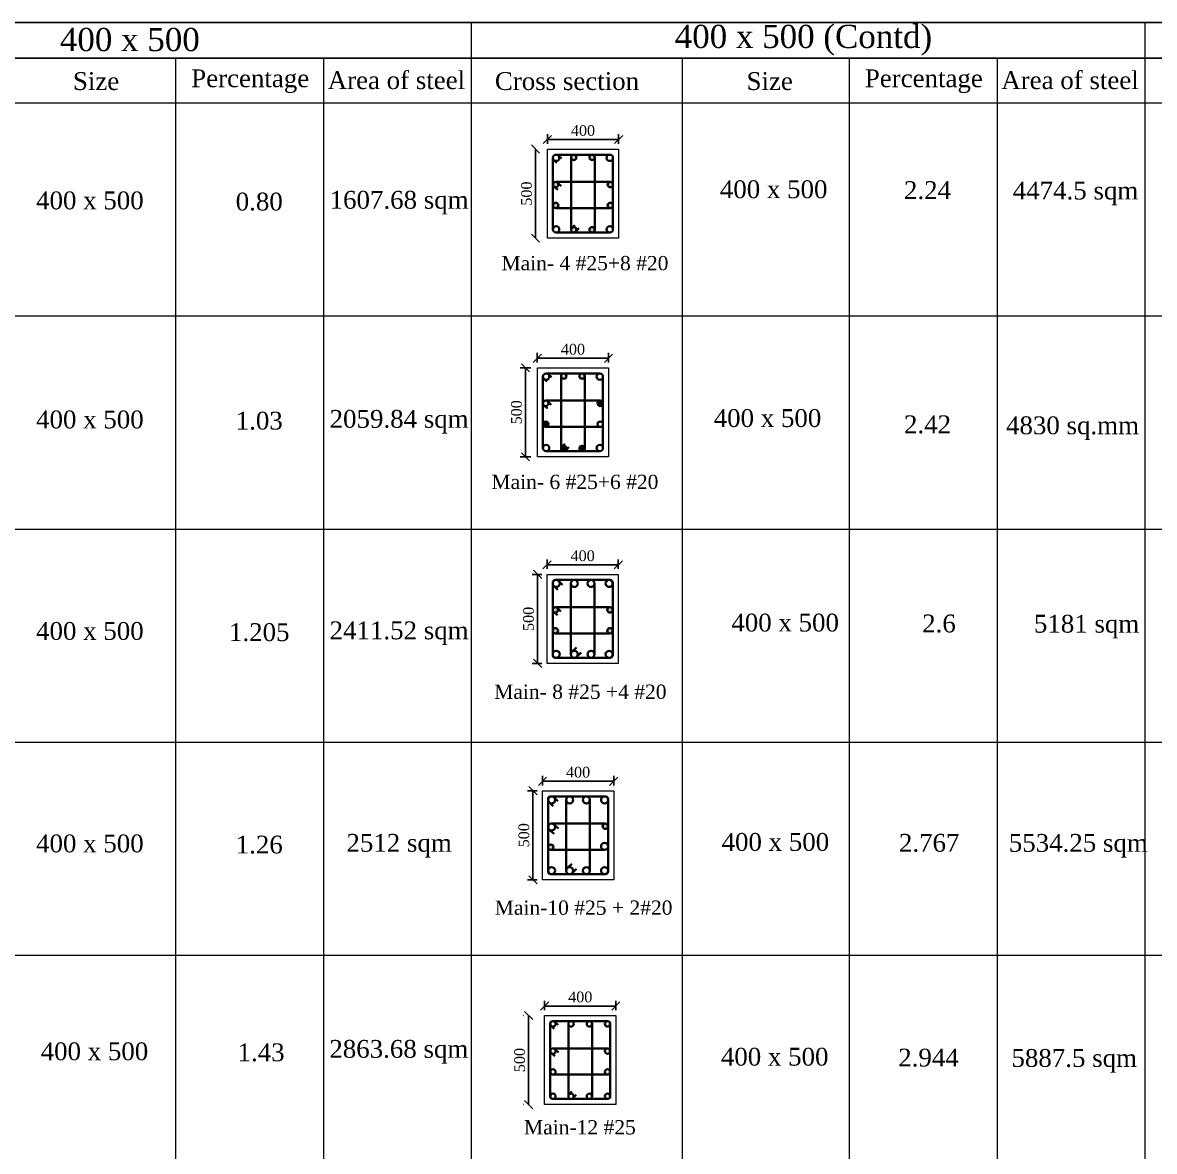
# Model space of a CAD drawing. Header units: millimetres. Extents: x -111267 to 10003021, y -40114 to 2142304.
# Drawn here: x 4325336 to 4357108, y 2110620 to 2142304 of the extents above; entities that cross this region are included whole.
import ezdxf

# ---------------------------------------------------------------- set-up
doc = ezdxf.new("R2010")
doc.units = ezdxf.units.MM
doc.header["$PDMODE"] = 2
doc.linetypes.add('DASHED2', pattern=[0.375, 0.25, -0.125])
doc.layers.add('5a.Hatch-TR-0', color=8, linetype='Continuous')
doc.layers.add('9.Title', color=7, linetype='Continuous')
for name, color, linetype, lineweight in [('object line', 23, 'Continuous', 13), ('reinmt', 241, 'Continuous', 40), ('S-Beam', 4, 'DASHED2', 15), ('S-Dim', 8, 'Continuous', 5)]:
    doc.layers.add(name, color=color, linetype=linetype, lineweight=lineweight)
doc.styles.add('DRIQsmall', font='times.ttf', dxfattribs={"height": 0.2})
doc.styles.add('Times new roman', font='times.ttf', dxfattribs={"height": 300})
doc.dimstyles.new('Scale 20', dxfattribs={"dimscale": 0, "dimtxt": 250, "dimasz": 230, "dimexe": 150, "dimexo": 150, "dimgap": 100, "dimtad": 1, "dimtoh": 1, "dimdec": 0, "dimlfac": 0.2, "dimzin": 0, "dimdsep": 46, "dimtxsty": 'Times new roman', "dimblk": 'OBLIQUE', "dimcen": 0.09, "dimclrd": 256, "dimclrt": 3, "dimadec": 0, "dimazin": 0, "dimtfac": 1, "dimtdec": 0, "dimtofl": 0, "dimtmove": 0, "dimatfit": 3, "dimfxl": 150, "dimfxlon": 1, "dimtolj": 1, "dimtzin": 0, "dimarcsym": 0})

# ---------------------------------------------------------------- blocks, each defined once
blk = doc.blocks.new('_Oblique')
at = {"color": 0, "linetype": 'ByBlock', "lineweight": -2}
blk.add_line((-0.5, -0.5), (0.5, 0.5), dxfattribs=at)
blk = doc.blocks.new('*D697')
at = {"layer": 'Defpoints', "color": 0, "ltscale": 6, "transparency": 16777216}
for p in [(4341990, 2114699), (4339990, 2114432), (4341990, 2114432)]:
    blk.add_point(p, dxfattribs=at)
at = {"layer": 'S-Dim', "color": 0, "lineweight": -2, "ltscale": 6, "transparency": 16777216}
for p, q in [((4339990, 2114582), (4339990, 2114849)), ((4341990, 2114582), (4341990, 2114849))]:
    blk.add_line(p, q, dxfattribs=at)
at = {"layer": 'S-Dim', "lineweight": -2, "ltscale": 6, "transparency": 16777216}
blk.add_line((4339990, 2114699), (4341990, 2114699), dxfattribs=at)
at = {"layer": 'S-Dim', "lineweight": -2, "ltscale": 6, "transparency": 16777216, "xscale": 230, "yscale": 230, "zscale": 230, "rotation": 180}
blk.add_blockref('_Oblique', (4339990, 2114699), dxfattribs=at)
at = {"layer": 'S-Dim', "lineweight": -2, "ltscale": 6, "transparency": 16777216, "xscale": 230, "yscale": 230, "zscale": 230}
blk.add_blockref('_Oblique', (4341990, 2114699), dxfattribs=at)
at = {"layer": 'S-Dim', "color": 3, "ltscale": 6, "transparency": 16777216, "insert": (4340990, 2114952), "char_height": 300, "attachment_point": 5, "style": 'Times new roman'}
blk.add_mtext('\\A1;400', dxfattribs=at)
blk = doc.blocks.new('*D698')
at = {"layer": 'Defpoints', "color": 0, "ltscale": 6, "transparency": 16777216}
for p in [(4339990, 2114432, 99385), (4339541, 2111932), (4339990, 2111932, 99385)]:
    blk.add_point(p, dxfattribs=at)
at = {"layer": 'S-Dim', "color": 0, "lineweight": -2, "ltscale": 6, "transparency": 16777216}
for p, q in [((4339393, 2114432), (4339391, 2114432)), ((4339393, 2111932), (4339391, 2111932))]:
    blk.add_line(p, q, dxfattribs=at)
at = {"layer": 'S-Dim', "lineweight": -2, "ltscale": 6, "transparency": 16777216}
blk.add_line((4339541, 2114432), (4339541, 2111932), dxfattribs=at)
at = {"layer": 'S-Dim', "lineweight": -2, "ltscale": 6, "transparency": 16777216, "xscale": 230, "yscale": 230, "zscale": 230}
for p, rotation in [((4339541, 2114432), 90), ((4339541, 2111932), 270)]:
    blk.add_blockref('_Oblique', p, dxfattribs=dict(at, rotation=rotation))
at = {"layer": 'S-Dim', "color": 3, "ltscale": 6, "transparency": 16777216, "insert": (4339289, 2113182), "char_height": 300, "attachment_point": 5, "rotation": 90, "style": 'Times new roman'}
blk.add_mtext('\\A1;500', dxfattribs=at)
blk = doc.blocks.new('*D786')
at = {"layer": 'Defpoints', "color": 0, "ltscale": 6, "transparency": 16777216}
for p in [(4342067, 2139022), (4340067, 2138755), (4342067, 2138755)]:
    blk.add_point(p, dxfattribs=at)
at = {"layer": 'S-Dim', "color": 0, "lineweight": -2, "ltscale": 6, "transparency": 16777216}
for p, q in [((4340067, 2138905), (4340067, 2139172)), ((4342067, 2138905), (4342067, 2139172))]:
    blk.add_line(p, q, dxfattribs=at)
at = {"layer": 'S-Dim', "lineweight": -2, "ltscale": 6, "transparency": 16777216}
blk.add_line((4340067, 2139022), (4342067, 2139022), dxfattribs=at)
at = {"layer": 'S-Dim', "lineweight": -2, "ltscale": 6, "transparency": 16777216, "xscale": 230, "yscale": 230, "zscale": 230, "rotation": 180}
blk.add_blockref('_Oblique', (4340067, 2139022), dxfattribs=at)
at = {"layer": 'S-Dim', "lineweight": -2, "ltscale": 6, "transparency": 16777216, "xscale": 230, "yscale": 230, "zscale": 230}
blk.add_blockref('_Oblique', (4342067, 2139022), dxfattribs=at)
at = {"layer": 'S-Dim', "color": 3, "ltscale": 6, "transparency": 16777216, "insert": (4341067, 2139274), "char_height": 300, "attachment_point": 5, "style": 'Times new roman'}
blk.add_mtext('\\A1;400', dxfattribs=at)
blk = doc.blocks.new('*D787')
at = {"layer": 'Defpoints', "color": 0, "ltscale": 6, "transparency": 16777216}
for p in [(4340067, 2138755, 99385), (4339733, 2136255), (4340067, 2136255, 99385)]:
    blk.add_point(p, dxfattribs=at)
at = {"layer": 'S-Dim', "color": 0, "lineweight": -2, "ltscale": 6, "transparency": 16777216}
for p, q in [((4339585, 2138755), (4339583, 2138755)), ((4339585, 2136255), (4339583, 2136255))]:
    blk.add_line(p, q, dxfattribs=at)
at = {"layer": 'S-Dim', "lineweight": -2, "ltscale": 6, "transparency": 16777216}
blk.add_line((4339733, 2138755), (4339733, 2136255), dxfattribs=at)
at = {"layer": 'S-Dim', "lineweight": -2, "ltscale": 6, "transparency": 16777216, "xscale": 230, "yscale": 230, "zscale": 230}
for p, rotation in [((4339733, 2138755), 90), ((4339733, 2136255), 270)]:
    blk.add_blockref('_Oblique', p, dxfattribs=dict(at, rotation=rotation))
at = {"layer": 'S-Dim', "color": 3, "ltscale": 6, "transparency": 16777216, "insert": (4339481, 2137505), "char_height": 300, "attachment_point": 5, "rotation": 90, "style": 'Times new roman'}
blk.add_mtext('\\A1;500', dxfattribs=at)
blk = doc.blocks.new('*D788')
at = {"layer": 'Defpoints', "color": 0, "ltscale": 6, "transparency": 16777216}
for p in [(4340058, 2126817), (4339792, 2124317), (4340058, 2124317)]:
    blk.add_point(p, dxfattribs=at)
at = {"layer": 'S-Dim', "color": 0, "lineweight": -2, "ltscale": 6, "transparency": 16777216}
for p, q in [((4339908, 2126817), (4339642, 2126817)), ((4339908, 2124317), (4339642, 2124317))]:
    blk.add_line(p, q, dxfattribs=at)
at = {"layer": 'S-Dim', "lineweight": -2, "ltscale": 6, "transparency": 16777216}
blk.add_line((4339792, 2126817), (4339792, 2124317), dxfattribs=at)
at = {"layer": 'S-Dim', "lineweight": -2, "ltscale": 6, "transparency": 16777216, "xscale": 230, "yscale": 230, "zscale": 230}
for p, rotation in [((4339792, 2126817), 90), ((4339792, 2124317), 270)]:
    blk.add_blockref('_Oblique', p, dxfattribs=dict(at, rotation=rotation))
at = {"layer": 'S-Dim', "color": 3, "ltscale": 6, "transparency": 16777216, "insert": (4339539, 2125567), "char_height": 300, "attachment_point": 5, "rotation": 90, "style": 'Times new roman'}
blk.add_mtext('\\A1;500', dxfattribs=at)
blk = doc.blocks.new('*D789')
at = {"layer": 'Defpoints', "color": 0, "ltscale": 6, "transparency": 16777216}
for p in [(4342058, 2127083), (4340058, 2126817), (4342058, 2126817)]:
    blk.add_point(p, dxfattribs=at)
at = {"layer": 'S-Dim', "color": 0, "lineweight": -2, "ltscale": 6, "transparency": 16777216}
for p, q in [((4340058, 2126967), (4340058, 2127233)), ((4342058, 2126967), (4342058, 2127233))]:
    blk.add_line(p, q, dxfattribs=at)
at = {"layer": 'S-Dim', "lineweight": -2, "ltscale": 6, "transparency": 16777216}
blk.add_line((4340058, 2127083), (4342058, 2127083), dxfattribs=at)
at = {"layer": 'S-Dim', "lineweight": -2, "ltscale": 6, "transparency": 16777216, "xscale": 230, "yscale": 230, "zscale": 230, "rotation": 180}
blk.add_blockref('_Oblique', (4340058, 2127083), dxfattribs=at)
at = {"layer": 'S-Dim', "lineweight": -2, "ltscale": 6, "transparency": 16777216, "xscale": 230, "yscale": 230, "zscale": 230}
blk.add_blockref('_Oblique', (4342058, 2127083), dxfattribs=at)
at = {"layer": 'S-Dim', "color": 3, "ltscale": 6, "transparency": 16777216, "insert": (4341058, 2127336), "char_height": 300, "attachment_point": 5, "style": 'Times new roman'}
blk.add_mtext('\\A1;400', dxfattribs=at)
blk = doc.blocks.new('*D817')
at = {"layer": 'Defpoints', "color": 0, "ltscale": 6, "transparency": 16777216}
for p in [(4339929, 2120743), (4339662, 2118243), (4339929, 2118243)]:
    blk.add_point(p, dxfattribs=at)
at = {"layer": 'S-Dim', "color": 0, "lineweight": -2, "ltscale": 6, "transparency": 16777216}
for p, q in [((4339779, 2120743), (4339512, 2120743)), ((4339779, 2118243), (4339512, 2118243))]:
    blk.add_line(p, q, dxfattribs=at)
at = {"layer": 'S-Dim', "lineweight": -2, "ltscale": 6, "transparency": 16777216}
blk.add_line((4339662, 2120743), (4339662, 2118243), dxfattribs=at)
at = {"layer": 'S-Dim', "lineweight": -2, "ltscale": 6, "transparency": 16777216, "xscale": 230, "yscale": 230, "zscale": 230}
for p, rotation in [((4339662, 2120743), 90), ((4339662, 2118243), 270)]:
    blk.add_blockref('_Oblique', p, dxfattribs=dict(at, rotation=rotation))
at = {"layer": 'S-Dim', "color": 3, "ltscale": 6, "transparency": 16777216, "insert": (4339409, 2119493), "char_height": 300, "attachment_point": 5, "rotation": 90, "style": 'Times new roman'}
blk.add_mtext('\\A1;500', dxfattribs=at)
blk = doc.blocks.new('*D818')
at = {"layer": 'Defpoints', "color": 0, "ltscale": 6, "transparency": 16777216}
for p in [(4341929, 2121009), (4339929, 2120743), (4341929, 2120743)]:
    blk.add_point(p, dxfattribs=at)
at = {"layer": 'S-Dim', "color": 0, "lineweight": -2, "ltscale": 6, "transparency": 16777216}
for p, q in [((4339929, 2120893), (4339929, 2121159)), ((4341929, 2120893), (4341929, 2121159))]:
    blk.add_line(p, q, dxfattribs=at)
at = {"layer": 'S-Dim', "lineweight": -2, "ltscale": 6, "transparency": 16777216}
blk.add_line((4339929, 2121009), (4341929, 2121009), dxfattribs=at)
at = {"layer": 'S-Dim', "lineweight": -2, "ltscale": 6, "transparency": 16777216, "xscale": 230, "yscale": 230, "zscale": 230, "rotation": 180}
blk.add_blockref('_Oblique', (4339929, 2121009), dxfattribs=at)
at = {"layer": 'S-Dim', "lineweight": -2, "ltscale": 6, "transparency": 16777216, "xscale": 230, "yscale": 230, "zscale": 230}
blk.add_blockref('_Oblique', (4341929, 2121009), dxfattribs=at)
at = {"layer": 'S-Dim', "color": 3, "ltscale": 6, "transparency": 16777216, "insert": (4340929, 2121262), "char_height": 300, "attachment_point": 5, "style": 'Times new roman'}
blk.add_mtext('\\A1;400', dxfattribs=at)
blk = doc.blocks.new('*D1227')
at = {"layer": 'Defpoints', "color": 0, "linetype": 'Continuous', "ltscale": 5}
for p in [(4339785, 2132615), (4341785, 2132882), (4341785, 2132615)]:
    blk.add_point(p, dxfattribs=at)
at = {"layer": 'S-Dim', "color": 0, "lineweight": -2, "ltscale": 6}
for p, q in [((4339785, 2132765), (4339785, 2133032)), ((4341785, 2132765), (4341785, 2133032))]:
    blk.add_line(p, q, dxfattribs=at)
at = {"layer": 'S-Dim', "lineweight": -2, "ltscale": 6}
blk.add_line((4339785, 2132882), (4341785, 2132882), dxfattribs=at)
at = {"layer": 'S-Dim', "linetype": 'ByBlock', "lineweight": -2, "ltscale": 5, "xscale": 230, "yscale": 230, "zscale": 230, "rotation": 180}
blk.add_blockref('_Oblique', (4339785, 2132882), dxfattribs=at)
at = {"layer": 'S-Dim', "linetype": 'ByBlock', "lineweight": -2, "ltscale": 5, "xscale": 230, "yscale": 230, "zscale": 230}
blk.add_blockref('_Oblique', (4341785, 2132882), dxfattribs=at)
at = {"layer": 'S-Dim', "color": 3, "linetype": 'Continuous', "ltscale": 5, "insert": (4340785, 2133134), "char_height": 300, "attachment_point": 5, "style": 'Times new roman'}
blk.add_mtext('\\A1;400', dxfattribs=at)
blk = doc.blocks.new('*D1228')
at = {"layer": 'Defpoints', "color": 0, "linetype": 'Continuous', "ltscale": 5}
for p in [(4339785, 2132615), (4339452, 2130115), (4339785, 2130115)]:
    blk.add_point(p, dxfattribs=at)
at = {"layer": 'S-Dim', "color": 0, "lineweight": -2, "ltscale": 6}
for p, q in [((4339602, 2132615), (4339302, 2132615)), ((4339602, 2130115), (4339302, 2130115))]:
    blk.add_line(p, q, dxfattribs=at)
at = {"layer": 'S-Dim', "lineweight": -2, "ltscale": 6}
blk.add_line((4339452, 2132615), (4339452, 2130115), dxfattribs=at)
at = {"layer": 'S-Dim', "linetype": 'ByBlock', "lineweight": -2, "ltscale": 5, "xscale": 230, "yscale": 230, "zscale": 230}
for p, rotation in [((4339452, 2132615), 90), ((4339452, 2130115), 270)]:
    blk.add_blockref('_Oblique', p, dxfattribs=dict(at, rotation=rotation))
at = {"layer": 'S-Dim', "color": 3, "linetype": 'Continuous', "ltscale": 5, "insert": (4339199, 2131365), "char_height": 300, "attachment_point": 5, "rotation": 90, "style": 'Times new roman'}
blk.add_mtext('\\A1;500', dxfattribs=at)

msp = doc.modelspace()

# ---------------------------------------------------------------- hatches: boundary and pattern name
at = {"layer": '5a.Hatch-TR-0', "linetype": 'Continuous'}
h = msp.add_hatch(color=8, dxfattribs=at)
h.dxf.hatch_style = 1
h.paths.add_polyline_path([(4341399.6, 2138520.9, 1), (4341248.5, 2138520.9, 1)])
h.paths.add_polyline_path([(4340884.6, 2138520.7, 1), (4340733.5, 2138520.7, 1)])
h = msp.add_hatch(color=8, dxfattribs=at)
h.dxf.hatch_style = 1
h.paths.add_polyline_path([(4340884.6, 2136489.3, 0.6349148), (4340760.9, 2136547.5), (4340750, 2136536.3, 0.169643), (4340733.5, 2136489.3, 1)])
h.paths.add_polyline_path([(4341399.6, 2136489.1, 1), (4341248.5, 2136489.1, 1)])
h.paths.add_polyline_path([(4340225.4, 2137171.5, 1), (4340376.5, 2137171.5, 1)])
h.paths.add_polyline_path([(4340376.5, 2137758.1, 1), (4340225.4, 2137758.1, 1)])
h.paths.add_polyline_path([(4341756.7, 2137758.1, 1), (4341907.8, 2137758.1, 1)])
h.paths.add_polyline_path([(4341907.7, 2137171.5, 1), (4341756.7, 2137171.5, 1)])
h = msp.add_hatch(color=8, dxfattribs=at)
h.dxf.hatch_style = 1
h.paths.add_polyline_path([(4341118.4, 2132380.9, 1), (4340967.3, 2132380.9, 1)])
h.paths.add_polyline_path([(4340603.4, 2132380.7, 1), (4340452.3, 2132380.7, 1)])
at = {"layer": '5a.Hatch-TR-0', "linetype": 'Continuous', "ltscale": 5}
h = msp.add_hatch(color=8, dxfattribs=at)
h.dxf.hatch_style = 1
h.paths.add_polyline_path([(4341475.5, 2131618, 1), (4341626.6, 2131618, 1), (4341475.5, 2131618)], is_closed=False)
h = msp.add_hatch(color=8, dxfattribs=at)
h.dxf.hatch_style = 1
h.paths.add_polyline_path([(4339944.2, 2131031.5, 1), (4340095.3, 2131031.5, 1), (4339944.2, 2131031.5)], is_closed=False)
at = {"layer": '5a.Hatch-TR-0', "linetype": 'Continuous'}
h = msp.add_hatch(color=8, dxfattribs=at)
h.dxf.hatch_style = 1
h.paths.add_polyline_path([(4340603.4, 2130349.3, 0.6349148), (4340479.7, 2130407.4), (4340468.8, 2130396.3, 0.169643), (4340452.3, 2130349.3, 1), (4340603.4, 2130349.3)], is_closed=False)
at = {"layer": '5a.Hatch-TR-0', "linetype": 'Continuous', "ltscale": 5}
h = msp.add_hatch(color=8, dxfattribs=at)
h.dxf.hatch_style = 1
h.paths.add_polyline_path([(4341118.4, 2130349.1, 1), (4340967.3, 2130349.1, 1), (4341118.4, 2130349.1)], is_closed=False)
at = {"layer": '5a.Hatch-TR-0', "linetype": 'Continuous'}
h = msp.add_hatch(color=8, dxfattribs=at)
h.dxf.hatch_style = 1
h.paths.add_polyline_path([(4340217.3, 2125233.3, 1), (4340368.4, 2125233.3, 1)])
h.paths.add_polyline_path([(4340217.3, 2125819.9, 1), (4340368.4, 2125819.9, 1)])
h.paths.add_polyline_path([(4341748.6, 2125819.9, 1), (4341899.7, 2125819.9, 1)])
h.paths.add_polyline_path([(4341748.6, 2125233.3, 1), (4341899.6, 2125233.3, 1)])
h = msp.add_hatch(color=8, dxfattribs=at)
h.dxf.hatch_style = 1
h.paths.add_polyline_path([(4341769.8, 2119745.6, 1), (4341618.7, 2119745.6, 1)])
h.paths.add_polyline_path([(4340087.4, 2119159, 1), (4340238.4, 2119159, 1)])

# ---------------------------------------------------------------- linework, layer by layer
at = {"layer": '9.Title'}
for p, q in [((4297106.2, 2142303.8, -198769.9), (4394662.2, 2142303.8, -198769.9)), ((4297106.2, 2141303.8, -198769.9), (4394662.2, 2141303.8, -198769.9))]:
    msp.add_line(p, q, dxfattribs=at)
at = {"layer": 'object line'}
for points in [[(4340066.6, 2138755), (4342066.6, 2138755), (4342066.6, 2136255), (4340066.6, 2136255)], [(4339785.4, 2132615), (4341785.4, 2132615), (4341785.4, 2130115), (4339785.4, 2130115)], [(4339928.5, 2120742.5), (4341928.5, 2120742.5), (4341928.5, 2118242.5), (4339928.5, 2118242.5)]]:
    msp.add_lwpolyline(points, close=True, dxfattribs=at)
at = {"layer": 'object line', "elevation": -99385}
for points in [[(4340058.5, 2126816.8), (4342058.5, 2126816.8), (4342058.5, 2124316.8), (4340058.5, 2124316.8)], [(4339989.5, 2114432.3), (4341989.5, 2114432.3), (4341989.5, 2111932.3), (4339989.5, 2111932.3)]]:
    msp.add_lwpolyline(points, close=True, dxfattribs=at)
at = {"layer": 'reinmt', "linetype": 'Continuous', "lineweight": 35}
for p, q in [((4340224.6, 2136501.4), (4340224.6, 2138508.6)), ((4340241.3, 2138456.9), (4340329.5, 2138370.6)), ((4340313, 2138596.9), (4341820.1, 2138596.9)), ((4340373.3, 2138573.1), (4340461.7, 2138490.1)), ((4340733.5, 2138532.8), (4340733.5, 2136489.3)), ((4341399.5, 2136492), (4341399.6, 2138520.9)), ((4341908.5, 2138508.6), (4341908.5, 2136501.4)), ((4340257.3, 2137696.4), (4340356.3, 2137610.5)), ((4340301, 2137833.6), (4341832.2, 2137833.6)), ((4340351.7, 2137814.1), (4340455.4, 2137716.5)), ((4340302.6, 2137096), (4341832.2, 2137096)), ((4341819.5, 2136413), (4340312.4, 2136413)), ((4340750, 2136536.3), (4340834.7, 2136622.8)), ((4340867.5, 2136441.5), (4340950.8, 2136531.6)), ((4339943.4, 2130361.3), (4339943.4, 2132368.5)), ((4339960.1, 2132316.8), (4340048.2, 2132230.6)), ((4340031.8, 2132456.9), (4341538.9, 2132456.9)), ((4340092.1, 2132433.1), (4340180.5, 2132350.1)), ((4340452.3, 2132392.8), (4340452.3, 2130349.3)), ((4341118.3, 2130351.9), (4341118.4, 2132380.8)), ((4341627.3, 2132368.5), (4341627.3, 2130361.3)), ((4340019.8, 2131693.6), (4341551, 2131693.6)), ((4340070.4, 2131674), (4340174.2, 2131576.5)), ((4339976.1, 2131556.4), (4340075.1, 2131470.4)), ((4340021.4, 2130955.9), (4341551, 2130955.9)), ((4340468.8, 2130396.3), (4340553.5, 2130482.8)), ((4340586.3, 2130301.4), (4340669.6, 2130391.5)), ((4341538.3, 2130273), (4340031.2, 2130273)), ((4340216.5, 2124546.2, -99385), (4340216.5, 2126587.4, -99385)), ((4340287.9, 2126658.8, -99385), (4341829, 2126658.8, -99385)), ((4340390.9, 2126622.4, -99385), (4340495.4, 2126520.6, -99385)), ((4340725.4, 2126560.6, -99385), (4340725.4, 2124573, -99385)), ((4341391.5, 2124573, -99385), (4341391.5, 2126560.6, -99385)), ((4341900.4, 2126587.4, -99385), (4341900.4, 2124546.2, -99385)), ((4340255.1, 2126483.7, -99385), (4340363.2, 2126385.4, -99385)), ((4340249.2, 2125758.2, -99385), (4340348.2, 2125672.3, -99385)), ((4340292.9, 2125895.4, -99385), (4341824.1, 2125895.4, -99385)), ((4340343.6, 2125875.9, -99385), (4340447.3, 2125778.3, -99385)), ((4340294.5, 2125157.8, -99385), (4341824.1, 2125157.8, -99385)), ((4340756.8, 2124645.2, -99385), (4340882.4, 2124761.1, -99385)), ((4341829, 2124474.8, -99385), (4340287.9, 2124474.8, -99385)), ((4340889.4, 2124500.4, -99385), (4341018.2, 2124624.7, -99385)), ((4340086.6, 2118471.9), (4340086.6, 2120513.1)), ((4340158, 2120584.4), (4341699.1, 2120584.4)), ((4340260.9, 2120548.1), (4340365.5, 2120446.3)), ((4341770.5, 2120513.1), (4341770.5, 2118471.9)), ((4340125.1, 2120409.4), (4340233.3, 2120311.1)), ((4340595.5, 2120486.2), (4340595.5, 2118498.7)), ((4341261.6, 2118498.7), (4341261.6, 2120486.2)), ((4340121.4, 2119648.6, -99385), (4340258.4, 2119528.3, -99385)), ((4340162.9, 2119821.1), (4341694.2, 2119821.1)), ((4340257.8, 2119789.3, -99385), (4340381.2, 2119682.9, -99385)), ((4340164.6, 2119083.5), (4341694.2, 2119083.5)), ((4340626.9, 2118570.9), (4340752.5, 2118686.8)), ((4341699.1, 2118400.5), (4340158, 2118400.5)), ((4340759.5, 2118426.1), (4340888.3, 2118550.4)), ((4340147.6, 2112161.7, -99385), (4340147.6, 2114202.9, -99385)), ((4340218.9, 2114274.2, -99385), (4341760.1, 2114274.2, -99385)), ((4340278.2, 2114250.4), (4340366.6, 2114167.4)), ((4340656.5, 2114210.1, -99385), (4340656.5, 2112166.6, -99385)), ((4341322.5, 2112169.3, -99385), (4341322.5, 2114210.1, -99385)), ((4341831.4, 2114202.9, -99385), (4341831.4, 2112161.7, -99385)), ((4340174, 2114141.2), (4340262.2, 2114054.9)), ((4340223.9, 2113510.9, -99385), (4341755.2, 2113510.9, -99385)), ((4340180.3, 2113373.7, -99385), (4340279.2, 2113287.7, -99385)), ((4340274.6, 2113491.4, -99385), (4340378.4, 2113393.8, -99385)), ((4340225.5, 2112773.2, -99385), (4341755.1, 2112773.2, -99385)), ((4340672.9, 2112213.6, -99385), (4340757.7, 2112300.1, -99385)), ((4341760.1, 2112090.3, -99385), (4340218.9, 2112090.3, -99385)), ((4340790.5, 2112118.7, -99385), (4340873.7, 2112208.9, -99385))]:
    msp.add_line(p, q, dxfattribs=at)
for centre, radius in [((4340313, 2138508.6), 88.4), ((4340809.1, 2138520.7), 75.5), ((4341324, 2138520.9), 75.5), ((4341820.1, 2138508.6), 88.4), ((4340301, 2137758.1), 75.5), ((4341832.2, 2137758.1), 75.5), ((4340300.9, 2137171.5), 75.5), ((4341832.2, 2137171.5), 75.5), ((4340313, 2136501.4), 88.4), ((4340809.1, 2136489.3), 75.5), ((4341324, 2136489.1), 75.5), ((4341820.1, 2136501.4), 88.4), ((4340031.8, 2132368.5), 88.4), ((4340527.9, 2132380.7), 75.5), ((4341042.8, 2132380.9), 75.5), ((4341538.9, 2132368.5), 88.4), ((4340019.8, 2131618), 75.5), ((4341551, 2131618), 75.5), ((4340019.7, 2131031.5), 75.5), ((4341551, 2131031.5), 75.5), ((4340031.8, 2130361.3), 88.4), ((4340527.9, 2130349.3), 75.5), ((4341042.8, 2130349.1), 75.5), ((4341538.9, 2130361.3), 88.4), ((4340315.1, 2126560.1), 98.2), ((4340823.6, 2126560.6, -99385), 98.2), ((4341293.3, 2126560.6, -99385), 98.2), ((4341801.8, 2126560.1), 98.2), ((4340292.9, 2125819.9, -99385), 75.5), ((4341824.1, 2125819.9, -99385), 75.5), ((4340292.8, 2125233.3, -99385), 75.5), ((4341824.1, 2125233.3, -99385), 75.5), ((4340315.1, 2124573.6), 98.2), ((4340823.6, 2124573, -99385), 98.2), ((4341293.3, 2124573, -99385), 98.2), ((4341801.8, 2124573.6), 98.2), ((4340185.2, 2120485.8, 99385), 98.2), ((4340693.7, 2120486.2), 98.2), ((4341163.4, 2120486.2), 98.2), ((4341671.9, 2120485.8, 99385), 98.2), ((4340184.8, 2119723.6, -99385), 98.2), ((4341694.2, 2119745.6), 75.5), ((4340162.9, 2119159), 75.5), ((4341672.3, 2119181.7), 98.2), ((4340185.2, 2118499.3, 99385), 98.2), ((4340693.7, 2118498.7), 98.2), ((4341163.4, 2118498.7), 98.2), ((4341671.9, 2118499.3, 99385), 98.2), ((4340223.9, 2114198), 75.5), ((4340732, 2114198, -99385), 75.5), ((4341247, 2114198.2, -99385), 75.5), ((4341755.1, 2114198), 75.5), ((4340223.9, 2113435.4, -99385), 75.5), ((4341755.2, 2113435.4, -99385), 75.5), ((4340223.9, 2112848.8, -99385), 75.5), ((4341755.1, 2112848.8, -99385), 75.5), ((4340223.9, 2112166.6), 75.5), ((4340732, 2112166.6, -99385), 75.5), ((4341247, 2112166.4, -99385), 75.5), ((4341755.1, 2112166.6), 75.5)]:
    msp.add_circle(centre, radius, dxfattribs=at)
for centre, start, end in [((4340287.9, 2126587.4, -99385), 90, 180), ((4341829, 2126587.4, -99385), 360, 90), ((4340287.9, 2124546.2, -99385), 180, 270), ((4341829, 2124546.2, -99385), 270, 0), ((4340158, 2120513.1), 90, 180), ((4341699.1, 2120513.1), 360, 90), ((4340158, 2118471.9), 180, 270), ((4341699.1, 2118471.9), 270, 0), ((4340218.9, 2114202.9, -99385), 90, 180), ((4341760.1, 2114202.9, -99385), 360, 90), ((4340218.9, 2112161.7, -99385), 180, 270), ((4341760.1, 2112161.7, -99385), 270, 0)]:
    msp.add_arc(centre, 71.4, start, end, dxfattribs=at)
at = {"layer": 'S-Beam', "linetype": 'Continuous', "ltscale": 5}
for p, q in [((4337928.6, 2142303.8, -198769.9), (4337928.6, 2074269.5, -198769.9)), ((4356839.8, 2142303.8, -198769.9), (4356839.8, 2074269.5, -198769.9)), ((4329631.6, 2141303.8, -198769.9), (4329631.6, 2074269.5, -198769.9)), ((4333780.1, 2141303.8, -198769.9), (4333780.1, 2074269.5, -198769.9)), ((4343854.8, 2141303.8, -198769.9), (4343854.8, 2074269.5, -198769.9)), ((4348542.8, 2141303.8, -198769.9), (4348542.8, 2074269.5, -198769.9)), ((4352691.3, 2141303.8, -198769.9), (4352691.3, 2074269.5, -198769.9)), ((4297106.2, 2140049.3, -198769.9), (4394662.2, 2140049.3, -198769.9)), ((4297106.2, 2134069.5, 1750.1), (4394662.2, 2134069.5, -228993)), ((4297106.2, 2128089.5, 1750.1), (4394662.2, 2128089.5, -228993)), ((4297106.2, 2122109.5, 1750.1), (4394662.2, 2122109.5, -228993)), ((4297106.2, 2116129.5, 1750.1), (4394662.2, 2116129.5, -228993))]:
    msp.add_line(p, q, dxfattribs=at)

# ---------------------------------------------------------------- texts
at = {"color": 0, "linetype": 'Continuous', "char_height": 400, "attachment_point": 5, "style": 'Times new roman'}
for s, insert, width in [('Main- 4 #25+8 #20', (4341122.3, 2135549.8, 99385), 5372.781), ('Main- 6 #25+6 #20', (4340841.1, 2129409.8, 99385), 5372.781), ('Main- 8 #25 +4 #20', (4340993.9, 2123519.1, -99385), 6912.047), ('Main-10 #25 + 2#20', (4341084.7, 2117457.9), 5903.296), ('Main-12 #25', (4340981.1, 2111292.5), 3405.581)]:
    msp.add_mtext(s, dxfattribs=dict(at, insert=insert, width=width))
at = {"layer": '9.Title', "linetype": 'Continuous', "lineweight": 9, "ltscale": 0.5, "width": 8540.737, "attachment_point": 5, "style": 'DRIQsmall'}
for s, insert, char_height in [('400 x 500', (4328345.1, 2141824.9), 650), ('400 x 500 (Contd)', (4347256.3, 2141811.4), 650), ('Size', (4327398.1, 2140659.7, -198769.9), 500), ('Percentage', (4331724.7, 2140659.7, -198769.9), 500), ('Area of steel', (4335829.2, 2140685.3, -198769.9), 500), ('Cross section', (4340617.5, 2140659.7, -198769.9), 500), ('Size', (4346309.3, 2140659.7, -198769.9), 500), ('Percentage', (4350635.9, 2140659.7, -198769.9), 500), ('Area of steel', (4354740.4, 2140685.3, -198769.9), 500), ('400 x 500', (4346420, 2137623.2, 99385), 500), ('2.24', (4350738.5, 2137596.9, 99385), 500), ('4474.5 sqm', (4354894.4, 2137509.1, -198769.9), 500), ('400 x 500', (4327223.2, 2137310), 500), ('0.80', (4331978.1, 2137275.7), 500), ('1607.68 sqm', (4335904.6, 2137249.5, -198769.9), 500), ('400 x 500', (4327223.2, 2131160.5), 500), ('1.03', (4331978.1, 2131126.2), 500), ('2059.84 sqm', (4335904.6, 2131100, -198769.9), 500), ('400 x 500', (4346247, 2131199.9, 99385), 500), ('2.42', (4350740.3, 2131022.9, -99385), 500), ('4830 sq.mm', (4354810.3, 2130919, -198769.9), 500), ('400 x 500', (4346742.6, 2125459.2, -99385), 500), ('2.6', (4351061.1, 2125432.8, -99385), 500), ('5181 sqm', (4355204.9, 2125349.5, -397539.8), 500), ('400 x 500', (4327223.2, 2125223.4), 500), ('1.205', (4331978.1, 2125189.1), 500), ('2411.52 sqm', (4335904.6, 2125162.9, -198769.9), 500), ('400 x 500', (4346468.1, 2119301.7), 500), ('400 x 500', (4327223.2, 2119259.9), 500), ('1.26', (4331978.1, 2119225.6), 500), ('2512 sqm', (4335904.6, 2119199.5, -198769.9), 500), ('2.767', (4350786.6, 2119275.3), 500), ('5534.25 sqm', (4354972.2, 2119197.7, -298154.9), 500), ('400 x 500', (4327351.7, 2113424.4), 500), ('1.43', (4332029.6, 2113394.7), 500), ('2863.68 sqm', (4335896.8, 2113415.4, -198769.9), 500), ('400 x 500', (4346448.7, 2113272.7, -99385), 500), ('2.944', (4350767.1, 2113246.3, -99385), 500), ('5887.5 sqm', (4354858.5, 2113159.3, -397539.8), 500)]:
    msp.add_mtext(s, dxfattribs=dict(at, insert=insert, char_height=char_height))

# ---------------------------------------------------------------- dimensions: what is measured, and where the dimension line sits
at = {"layer": 'S-Dim', "ltscale": 6}
for base, p1, p2, picture, middle in [((4342066.6, 2139021.7), (4340066.6, 2138755), (4342066.6, 2138755), '*D786', (4341066.6, 2139274.3)), ((4341785.4, 2132881.6), (4339785.4, 2132615), (4341785.4, 2132615), '*D1227', (4340785.4, 2133134.2)), ((4342058.5, 2127083.5, -99385), (4340058.5, 2126816.8, -99385), (4342058.5, 2126816.8, -99385), '*D789', (4341058.5, 2127336.1, -99385)), ((4341928.5, 2121009.2), (4339928.5, 2120742.5), (4341928.5, 2120742.5), '*D818', (4340928.5, 2121261.8)), ((4341989.5, 2114699, -99385), (4339989.5, 2114432.3, -99385), (4341989.5, 2114432.3, -99385), '*D697', (4340989.5, 2114951.6, -99385))]:
    dim = msp.add_linear_dim(base=base, p1=p1, p2=p2, dimstyle='Scale 20', override={"dimscale": 1}, dxfattribs=at)
    dim.commit()
    dim.dimension.update_dxf_attribs({"geometry": picture, "text_midpoint": middle})
for base, p1, p2, picture, middle in [((4339733.2, 2136255, -99385), (4340066.6, 2138755), (4340066.6, 2136255), '*D787', (4339480.6, 2137505, -99385)), ((4339452, 2130115, -99385), (4339785.4, 2132615), (4339785.4, 2130115), '*D1228', (4339199.4, 2131365, -99385)), ((4339791.8, 2124316.8, -99385), (4340058.5, 2126816.8, -99385), (4340058.5, 2124316.8, -99385), '*D788', (4339539.2, 2125566.8, -99385)), ((4339661.9, 2118242.5), (4339928.5, 2120742.5), (4339928.5, 2118242.5), '*D817', (4339409.3, 2119492.5)), ((4339541.2, 2111932.3, -198769.9), (4339989.5, 2114432.3, -99385), (4339989.5, 2111932.3, -99385), '*D698', (4339288.6, 2113182.3, -198769.9))]:
    dim = msp.add_linear_dim(base=base, p1=p1, p2=p2, angle=90, dimstyle='Scale 20', override={"dimscale": 1}, dxfattribs=at)
    dim.commit()
    dim.dimension.update_dxf_attribs({"geometry": picture, "text_midpoint": middle})

doc.saveas('drawing.dxf')
